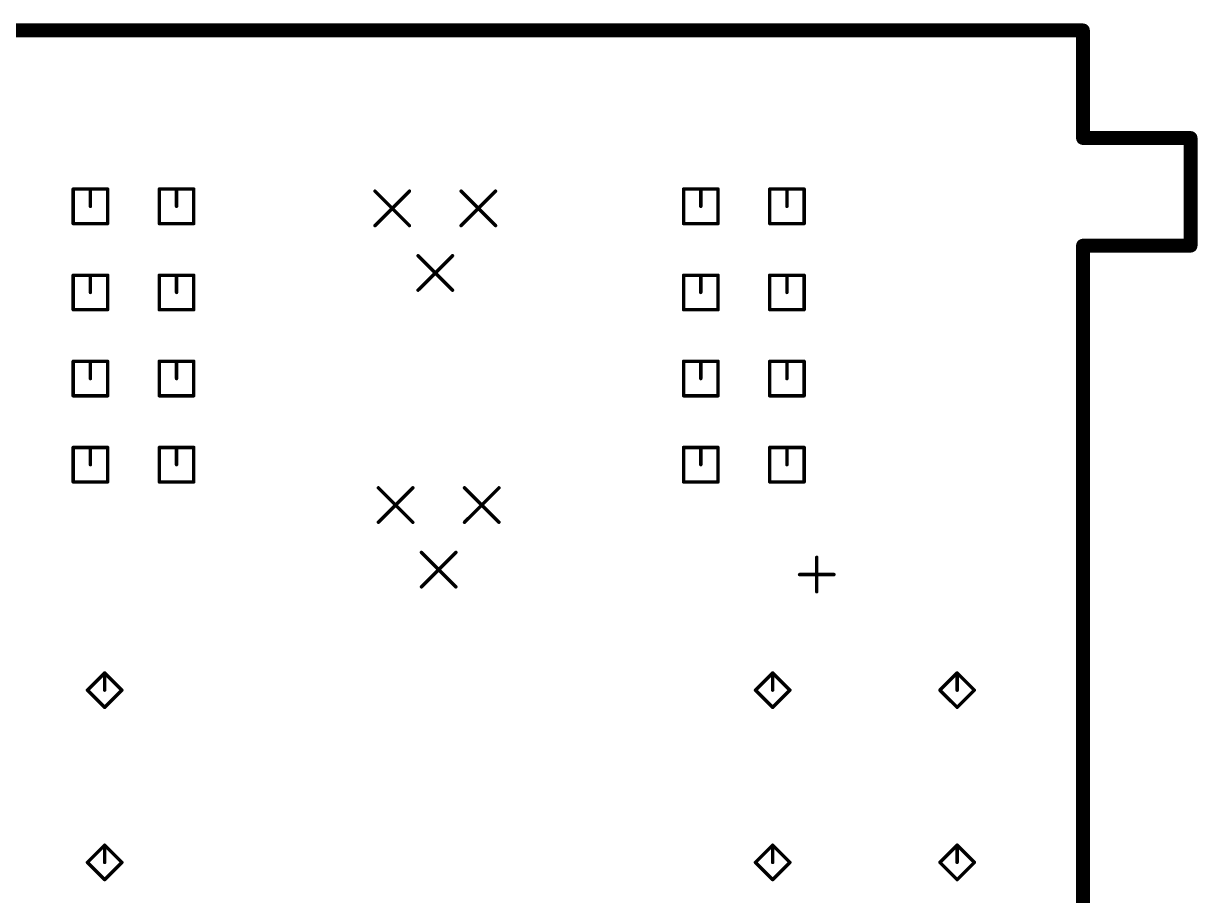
# Model space of a CAD drawing. Extents: x -41 to 22.4, y -42.6 to 9.2.
# Drawn here: x -12.24 to 22.38, y -16.52 to 9.2 of the extents above; entities that cross this region are included whole.
import ezdxf

# ---------------------------------------------------------------- set-up
doc = ezdxf.new("R2010")
doc.units = 0
doc.layers.add('145', color=82, linetype='CONTINUOUS')
doc.layers.add('20', color=7, linetype='CONTINUOUS')

msp = doc.modelspace()

# ---------------------------------------------------------------- linework, layer by layer
at = {"layer": '145', "const_width": 0.1016}
for points in [[(-10.778, 3.302), (-10.778, 4.318)], [(-10.778, 4.318), (-10.27, 4.318)], [(-10.27, 3.81), (-10.27, 4.318)], [(-10.27, 4.318), (-9.762, 4.318)], [(-9.762, 4.318), (-9.762, 3.302)], [(-8.238, 3.302), (-8.238, 4.318)], [(-8.238, 4.318), (-7.73, 4.318)], [(-7.73, 3.81), (-7.73, 4.318)], [(-7.73, 4.318), (-7.222, 4.318)], [(-7.222, 4.318), (-7.222, 3.302)], [(-1.878, 4.258), (-0.862, 3.242)], [(-0.862, 4.258), (-1.878, 3.242)], [(0.662, 4.258), (1.678, 3.242)], [(1.678, 4.258), (0.662, 3.242)], [(7.222, 3.302), (7.222, 4.318)], [(7.222, 4.318), (7.73, 4.318)], [(7.73, 3.81), (7.73, 4.318)], [(7.73, 4.318), (8.238, 4.318)], [(8.238, 4.318), (8.238, 3.302)], [(9.762, 3.302), (9.762, 4.318)], [(9.762, 4.318), (10.27, 4.318)], [(10.27, 3.81), (10.27, 4.318)], [(10.27, 4.318), (10.778, 4.318)], [(10.778, 4.318), (10.778, 3.302)], [(-9.762, 3.302), (-10.778, 3.302)], [(-7.222, 3.302), (-8.238, 3.302)], [(8.238, 3.302), (7.222, 3.302)], [(10.778, 3.302), (9.762, 3.302)], [(-0.608, 2.353), (0.408, 1.337)], [(0.408, 2.353), (-0.608, 1.337)], [(-10.778, 0.762), (-10.778, 1.778)], [(-10.778, 1.778), (-10.27, 1.778)], [(-10.27, 1.27), (-10.27, 1.778)], [(-10.27, 1.778), (-9.762, 1.778)], [(-9.762, 1.778), (-9.762, 0.762)], [(-8.238, 0.762), (-8.238, 1.778)], [(-8.238, 1.778), (-7.73, 1.778)], [(-7.73, 1.27), (-7.73, 1.778)], [(-7.73, 1.778), (-7.222, 1.778)], [(-7.222, 1.778), (-7.222, 0.762)], [(7.222, 0.762), (7.222, 1.778)], [(7.222, 1.778), (7.73, 1.778)], [(7.73, 1.27), (7.73, 1.778)], [(7.73, 1.778), (8.238, 1.778)], [(8.238, 1.778), (8.238, 0.762)], [(9.762, 0.762), (9.762, 1.778)], [(9.762, 1.778), (10.27, 1.778)], [(10.27, 1.27), (10.27, 1.778)], [(10.27, 1.778), (10.778, 1.778)], [(10.778, 1.778), (10.778, 0.762)], [(-9.762, 0.762), (-10.778, 0.762)], [(-7.222, 0.762), (-8.238, 0.762)], [(8.238, 0.762), (7.222, 0.762)], [(10.778, 0.762), (9.762, 0.762)], [(-10.778, -1.778), (-10.778, -0.762)], [(-10.778, -0.762), (-10.27, -0.762)], [(-10.27, -1.27), (-10.27, -0.762)], [(-10.27, -0.762), (-9.762, -0.762)], [(-9.762, -0.762), (-9.762, -1.778)], [(-8.238, -1.778), (-8.238, -0.762)], [(-8.238, -0.762), (-7.73, -0.762)], [(-7.73, -1.27), (-7.73, -0.762)], [(-7.73, -0.762), (-7.222, -0.762)], [(-7.222, -0.762), (-7.222, -1.778)], [(7.222, -1.778), (7.222, -0.762)], [(7.222, -0.762), (7.73, -0.762)], [(7.73, -1.27), (7.73, -0.762)], [(7.73, -0.762), (8.238, -0.762)], [(8.238, -0.762), (8.238, -1.778)], [(9.762, -1.778), (9.762, -0.762)], [(9.762, -0.762), (10.27, -0.762)], [(10.27, -1.27), (10.27, -0.762)], [(10.27, -0.762), (10.778, -0.762)], [(10.778, -0.762), (10.778, -1.778)], [(-9.762, -1.778), (-10.778, -1.778)], [(-7.222, -1.778), (-8.238, -1.778)], [(8.238, -1.778), (7.222, -1.778)], [(10.778, -1.778), (9.762, -1.778)], [(-10.778, -4.318), (-10.778, -3.302)], [(-10.778, -3.302), (-10.27, -3.302)], [(-10.27, -3.81), (-10.27, -3.302)], [(-10.27, -3.302), (-9.762, -3.302)], [(-9.762, -3.302), (-9.762, -4.318)], [(-8.238, -4.318), (-8.238, -3.302)], [(-8.238, -3.302), (-7.73, -3.302)], [(-7.73, -3.81), (-7.73, -3.302)], [(-7.73, -3.302), (-7.222, -3.302)], [(-7.222, -3.302), (-7.222, -4.318)], [(7.222, -4.318), (7.222, -3.302)], [(7.222, -3.302), (7.73, -3.302)], [(7.73, -3.81), (7.73, -3.302)], [(7.73, -3.302), (8.238, -3.302)], [(8.238, -3.302), (8.238, -4.318)], [(9.762, -4.318), (9.762, -3.302)], [(9.762, -3.302), (10.27, -3.302)], [(10.27, -3.81), (10.27, -3.302)], [(10.27, -3.302), (10.778, -3.302)], [(10.778, -3.302), (10.778, -4.318)], [(-9.762, -4.318), (-10.778, -4.318)], [(-7.222, -4.318), (-8.238, -4.318)], [(-1.778, -4.492), (-0.762, -5.508)], [(-0.762, -4.492), (-1.778, -5.508)], [(0.762, -4.492), (1.778, -5.508)], [(1.778, -4.492), (0.762, -5.508)], [(8.238, -4.318), (7.222, -4.318)], [(10.778, -4.318), (9.762, -4.318)], [(-0.508, -6.397), (0.508, -7.413)], [(0.508, -6.397), (-0.508, -7.413)], [(11.15, -6.542), (11.15, -7.558)], [(10.642, -7.05), (11.658, -7.05)], [(-10.358, -10.46), (-9.85, -9.952)], [(-9.85, -10.46), (-9.85, -9.952)], [(-9.85, -9.952), (-9.342, -10.46)], [(9.342, -10.46), (9.85, -9.952)], [(9.85, -10.46), (9.85, -9.952)], [(9.85, -9.952), (10.358, -10.46)], [(14.782, -10.46), (15.29, -9.952)], [(15.29, -10.46), (15.29, -9.952)], [(15.29, -9.952), (15.798, -10.46)], [(-9.85, -10.968), (-10.358, -10.46)], [(-9.342, -10.46), (-9.85, -10.968)], [(9.85, -10.968), (9.342, -10.46)], [(10.358, -10.46), (9.85, -10.968)], [(15.29, -10.968), (14.782, -10.46)], [(15.798, -10.46), (15.29, -10.968)], [(-10.358, -15.54), (-9.85, -15.032)], [(-9.85, -15.54), (-9.85, -15.032)], [(-9.85, -15.032), (-9.342, -15.54)], [(9.342, -15.54), (9.85, -15.032)], [(9.85, -15.54), (9.85, -15.032)], [(9.85, -15.032), (10.358, -15.54)], [(14.782, -15.54), (15.29, -15.032)], [(15.29, -15.54), (15.29, -15.032)], [(15.29, -15.032), (15.798, -15.54)], [(-9.85, -16.048), (-10.358, -15.54)], [(-9.342, -15.54), (-9.85, -16.048)], [(9.85, -16.048), (9.342, -15.54)], [(10.358, -15.54), (9.85, -16.048)], [(15.29, -16.048), (14.782, -15.54)], [(15.798, -15.54), (15.29, -16.048)]]:
    msp.add_lwpolyline(points, dxfattribs=at)
at = {"layer": '145', "const_width": 0.0508}
for points in [[(-10.7526, 4.318, 1), (-10.8034, 4.318)], [(-10.778, 4.3434, 1), (-10.778, 4.2926)], [(-10.2446, 4.318, 1), (-10.2954, 4.318)], [(-10.27, 4.3434, 1), (-10.27, 4.2926)], [(-10.27, 4.2926, 1), (-10.27, 4.3434)], [(-9.7366, 4.318, 1), (-9.7874, 4.318)], [(-9.762, 4.2926, 1), (-9.762, 4.3434)], [(-8.2126, 4.318, 1), (-8.2634, 4.318)], [(-8.238, 4.3434, 1), (-8.238, 4.2926)], [(-7.7046, 4.318, 1), (-7.7554, 4.318)], [(-7.73, 4.3434, 1), (-7.73, 4.2926)], [(-7.73, 4.2926, 1), (-7.73, 4.3434)], [(-7.1966, 4.318, 1), (-7.2474, 4.318)], [(-7.222, 4.2926, 1), (-7.222, 4.3434)], [(-1.86, 4.276, 1), (-1.896, 4.24)], [(-0.844, 4.24, 1), (-0.88, 4.276)], [(0.68, 4.276, 1), (0.644, 4.24)], [(1.696, 4.24, 1), (1.66, 4.276)], [(7.2474, 4.318, 1), (7.1966, 4.318)], [(7.222, 4.3434, 1), (7.222, 4.2926)], [(7.7554, 4.318, 1), (7.7046, 4.318)], [(7.73, 4.3434, 1), (7.73, 4.2926)], [(7.73, 4.2926, 1), (7.73, 4.3434)], [(8.2634, 4.318, 1), (8.2126, 4.318)], [(8.238, 4.2926, 1), (8.238, 4.3434)], [(9.7874, 4.318, 1), (9.7366, 4.318)], [(9.762, 4.3434, 1), (9.762, 4.2926)], [(10.2954, 4.318, 1), (10.2446, 4.318)], [(10.27, 4.3434, 1), (10.27, 4.2926)], [(10.27, 4.2926, 1), (10.27, 4.3434)], [(10.8034, 4.318, 1), (10.7526, 4.318)], [(10.778, 4.2926, 1), (10.778, 4.3434)], [(-10.2954, 3.81, 1), (-10.2446, 3.81)], [(-7.7554, 3.81, 1), (-7.7046, 3.81)], [(7.7046, 3.81, 1), (7.7554, 3.81)], [(10.2446, 3.81, 1), (10.2954, 3.81)], [(-10.778, 3.3274, 1), (-10.778, 3.2766)], [(-10.8034, 3.302, 1), (-10.7526, 3.302)], [(-9.7874, 3.302, 1), (-9.7366, 3.302)], [(-9.762, 3.2766, 1), (-9.762, 3.3274)], [(-8.238, 3.3274, 1), (-8.238, 3.2766)], [(-8.2634, 3.302, 1), (-8.2126, 3.302)], [(-7.2474, 3.302, 1), (-7.1966, 3.302)], [(-7.222, 3.2766, 1), (-7.222, 3.3274)], [(-1.896, 3.26, 1), (-1.86, 3.224)], [(-0.88, 3.224, 1), (-0.844, 3.26)], [(0.644, 3.26, 1), (0.68, 3.224)], [(1.66, 3.224, 1), (1.696, 3.26)], [(7.222, 3.3274, 1), (7.222, 3.2766)], [(7.1966, 3.302, 1), (7.2474, 3.302)], [(8.2126, 3.302, 1), (8.2634, 3.302)], [(8.238, 3.2766, 1), (8.238, 3.3274)], [(9.762, 3.3274, 1), (9.762, 3.2766)], [(9.7366, 3.302, 1), (9.7874, 3.302)], [(10.7526, 3.302, 1), (10.8034, 3.302)], [(10.778, 3.2766, 1), (10.778, 3.3274)], [(-0.59, 2.371, 1), (-0.626, 2.335)], [(0.426, 2.335, 1), (0.39, 2.371)], [(-10.7526, 1.778, 1), (-10.8034, 1.778)], [(-10.778, 1.8034, 1), (-10.778, 1.7526)], [(-10.2446, 1.778, 1), (-10.2954, 1.778)], [(-10.27, 1.8034, 1), (-10.27, 1.7526)], [(-10.27, 1.7526, 1), (-10.27, 1.8034)], [(-9.7366, 1.778, 1), (-9.7874, 1.778)], [(-9.762, 1.7526, 1), (-9.762, 1.8034)], [(-8.2126, 1.778, 1), (-8.2634, 1.778)], [(-8.238, 1.8034, 1), (-8.238, 1.7526)], [(-7.7046, 1.778, 1), (-7.7554, 1.778)], [(-7.73, 1.8034, 1), (-7.73, 1.7526)], [(-7.73, 1.7526, 1), (-7.73, 1.8034)], [(-7.1966, 1.778, 1), (-7.2474, 1.778)], [(-7.222, 1.7526, 1), (-7.222, 1.8034)], [(7.2474, 1.778, 1), (7.1966, 1.778)], [(7.222, 1.8034, 1), (7.222, 1.7526)], [(7.7554, 1.778, 1), (7.7046, 1.778)], [(7.73, 1.8034, 1), (7.73, 1.7526)], [(7.73, 1.7526, 1), (7.73, 1.8034)], [(8.2634, 1.778, 1), (8.2126, 1.778)], [(8.238, 1.7526, 1), (8.238, 1.8034)], [(9.7874, 1.778, 1), (9.7366, 1.778)], [(9.762, 1.8034, 1), (9.762, 1.7526)], [(10.2954, 1.778, 1), (10.2446, 1.778)], [(10.27, 1.8034, 1), (10.27, 1.7526)], [(10.27, 1.7526, 1), (10.27, 1.8034)], [(10.8034, 1.778, 1), (10.7526, 1.778)], [(10.778, 1.7526, 1), (10.778, 1.8034)], [(-10.2954, 1.27, 1), (-10.2446, 1.27)], [(-7.7554, 1.27, 1), (-7.7046, 1.27)], [(-0.626, 1.355, 1), (-0.59, 1.319)], [(0.39, 1.319, 1), (0.426, 1.355)], [(7.7046, 1.27, 1), (7.7554, 1.27)], [(10.2446, 1.27, 1), (10.2954, 1.27)], [(-10.778, 0.7874, 1), (-10.778, 0.7366)], [(-10.8034, 0.762, 1), (-10.7526, 0.762)], [(-9.7874, 0.762, 1), (-9.7366, 0.762)], [(-9.762, 0.7366, 1), (-9.762, 0.7874)], [(-8.238, 0.7874, 1), (-8.238, 0.7366)], [(-8.2634, 0.762, 1), (-8.2126, 0.762)], [(-7.2474, 0.762, 1), (-7.1966, 0.762)], [(-7.222, 0.7366, 1), (-7.222, 0.7874)], [(7.222, 0.7874, 1), (7.222, 0.7366)], [(7.1966, 0.762, 1), (7.2474, 0.762)], [(8.2126, 0.762, 1), (8.2634, 0.762)], [(8.238, 0.7366, 1), (8.238, 0.7874)], [(9.762, 0.7874, 1), (9.762, 0.7366)], [(9.7366, 0.762, 1), (9.7874, 0.762)], [(10.7526, 0.762, 1), (10.8034, 0.762)], [(10.778, 0.7366, 1), (10.778, 0.7874)], [(-10.7526, -0.762, 1), (-10.8034, -0.762)], [(-10.778, -0.7366, 1), (-10.778, -0.7874)], [(-10.2446, -0.762, 1), (-10.2954, -0.762)], [(-10.27, -0.7366, 1), (-10.27, -0.7874)], [(-10.27, -0.7874, 1), (-10.27, -0.7366)], [(-9.7366, -0.762, 1), (-9.7874, -0.762)], [(-9.762, -0.7874, 1), (-9.762, -0.7366)], [(-8.2126, -0.762, 1), (-8.2634, -0.762)], [(-8.238, -0.7366, 1), (-8.238, -0.7874)], [(-7.7046, -0.762, 1), (-7.7554, -0.762)], [(-7.73, -0.7366, 1), (-7.73, -0.7874)], [(-7.73, -0.7874, 1), (-7.73, -0.7366)], [(-7.1966, -0.762, 1), (-7.2474, -0.762)], [(-7.222, -0.7874, 1), (-7.222, -0.7366)], [(7.2474, -0.762, 1), (7.1966, -0.762)], [(7.222, -0.7366, 1), (7.222, -0.7874)], [(7.7554, -0.762, 1), (7.7046, -0.762)], [(7.73, -0.7366, 1), (7.73, -0.7874)], [(7.73, -0.7874, 1), (7.73, -0.7366)], [(8.2634, -0.762, 1), (8.2126, -0.762)], [(8.238, -0.7874, 1), (8.238, -0.7366)], [(9.7874, -0.762, 1), (9.7366, -0.762)], [(9.762, -0.7366, 1), (9.762, -0.7874)], [(10.2954, -0.762, 1), (10.2446, -0.762)], [(10.27, -0.7366, 1), (10.27, -0.7874)], [(10.27, -0.7874, 1), (10.27, -0.7366)], [(10.8034, -0.762, 1), (10.7526, -0.762)], [(10.778, -0.7874, 1), (10.778, -0.7366)], [(-10.2954, -1.27, 1), (-10.2446, -1.27)], [(-7.7554, -1.27, 1), (-7.7046, -1.27)], [(7.7046, -1.27, 1), (7.7554, -1.27)], [(10.2446, -1.27, 1), (10.2954, -1.27)], [(-10.778, -1.7526, 1), (-10.778, -1.8034)], [(-9.762, -1.8034, 1), (-9.762, -1.7526)], [(-8.238, -1.7526, 1), (-8.238, -1.8034)], [(-7.222, -1.8034, 1), (-7.222, -1.7526)], [(7.222, -1.7526, 1), (7.222, -1.8034)], [(8.238, -1.8034, 1), (8.238, -1.7526)], [(9.762, -1.7526, 1), (9.762, -1.8034)], [(10.778, -1.8034, 1), (10.778, -1.7526)], [(-10.8034, -1.778, 1), (-10.7526, -1.778)], [(-9.7874, -1.778, 1), (-9.7366, -1.778)], [(-8.2634, -1.778, 1), (-8.2126, -1.778)], [(-7.2474, -1.778, 1), (-7.1966, -1.778)], [(7.1966, -1.778, 1), (7.2474, -1.778)], [(8.2126, -1.778, 1), (8.2634, -1.778)], [(9.7366, -1.778, 1), (9.7874, -1.778)], [(10.7526, -1.778, 1), (10.8034, -1.778)], [(-10.7526, -3.302, 1), (-10.8034, -3.302)], [(-10.778, -3.2766, 1), (-10.778, -3.3274)], [(-10.2446, -3.302, 1), (-10.2954, -3.302)], [(-10.27, -3.2766, 1), (-10.27, -3.3274)], [(-10.27, -3.3274, 1), (-10.27, -3.2766)], [(-9.7366, -3.302, 1), (-9.7874, -3.302)], [(-9.762, -3.3274, 1), (-9.762, -3.2766)], [(-8.2126, -3.302, 1), (-8.2634, -3.302)], [(-8.238, -3.2766, 1), (-8.238, -3.3274)], [(-7.7046, -3.302, 1), (-7.7554, -3.302)], [(-7.73, -3.2766, 1), (-7.73, -3.3274)], [(-7.73, -3.3274, 1), (-7.73, -3.2766)], [(-7.1966, -3.302, 1), (-7.2474, -3.302)], [(-7.222, -3.3274, 1), (-7.222, -3.2766)], [(7.2474, -3.302, 1), (7.1966, -3.302)], [(7.222, -3.2766, 1), (7.222, -3.3274)], [(7.7554, -3.302, 1), (7.7046, -3.302)], [(7.73, -3.2766, 1), (7.73, -3.3274)], [(7.73, -3.3274, 1), (7.73, -3.2766)], [(8.2634, -3.302, 1), (8.2126, -3.302)], [(8.238, -3.3274, 1), (8.238, -3.2766)], [(9.7874, -3.302, 1), (9.7366, -3.302)], [(9.762, -3.2766, 1), (9.762, -3.3274)], [(10.2954, -3.302, 1), (10.2446, -3.302)], [(10.27, -3.2766, 1), (10.27, -3.3274)], [(10.27, -3.3274, 1), (10.27, -3.2766)], [(10.8034, -3.302, 1), (10.7526, -3.302)], [(10.778, -3.3274, 1), (10.778, -3.2766)], [(-10.2954, -3.81, 1), (-10.2446, -3.81)], [(-7.7554, -3.81, 1), (-7.7046, -3.81)], [(7.7046, -3.81, 1), (7.7554, -3.81)], [(10.2446, -3.81, 1), (10.2954, -3.81)], [(-10.778, -4.2926, 1), (-10.778, -4.3434)], [(-10.8034, -4.318, 1), (-10.7526, -4.318)], [(-9.7874, -4.318, 1), (-9.7366, -4.318)], [(-9.762, -4.3434, 1), (-9.762, -4.2926)], [(-8.238, -4.2926, 1), (-8.238, -4.3434)], [(-8.2634, -4.318, 1), (-8.2126, -4.318)], [(-7.2474, -4.318, 1), (-7.1966, -4.318)], [(-7.222, -4.3434, 1), (-7.222, -4.2926)], [(-1.76, -4.474, 1), (-1.796, -4.51)], [(-0.744, -4.51, 1), (-0.78, -4.474)], [(0.78, -4.474, 1), (0.744, -4.51)], [(1.796, -4.51, 1), (1.76, -4.474)], [(7.222, -4.2926, 1), (7.222, -4.3434)], [(7.1966, -4.318, 1), (7.2474, -4.318)], [(8.2126, -4.318, 1), (8.2634, -4.318)], [(8.238, -4.3434, 1), (8.238, -4.2926)], [(9.762, -4.2926, 1), (9.762, -4.3434)], [(9.7366, -4.318, 1), (9.7874, -4.318)], [(10.7526, -4.318, 1), (10.8034, -4.318)], [(10.778, -4.3434, 1), (10.778, -4.2926)], [(-1.796, -5.49, 1), (-1.76, -5.526)], [(-0.78, -5.526, 1), (-0.744, -5.49)], [(0.744, -5.49, 1), (0.78, -5.526)], [(1.76, -5.526, 1), (1.796, -5.49)], [(-0.49, -6.379, 1), (-0.526, -6.415)], [(0.526, -6.415, 1), (0.49, -6.379)], [(11.1754, -6.542, 1), (11.1246, -6.542)], [(10.642, -7.0246, 1), (10.642, -7.0754)], [(11.658, -7.0754, 1), (11.658, -7.0246)], [(-0.526, -7.395, 1), (-0.49, -7.431)], [(0.49, -7.431, 1), (0.526, -7.395)], [(11.1246, -7.558, 1), (11.1754, -7.558)], [(-9.832, -9.934, 1), (-9.868, -9.97)], [(-9.8246, -9.952, 1), (-9.8754, -9.952)], [(-9.832, -9.97, 1), (-9.868, -9.934)], [(9.868, -9.934, 1), (9.832, -9.97)], [(9.8754, -9.952, 1), (9.8246, -9.952)], [(9.868, -9.97, 1), (9.832, -9.934)], [(15.308, -9.934, 1), (15.272, -9.97)], [(15.3154, -9.952, 1), (15.2646, -9.952)], [(15.308, -9.97, 1), (15.272, -9.934)], [(-10.34, -10.442, 1), (-10.376, -10.478)], [(-10.376, -10.442, 1), (-10.34, -10.478)], [(-9.8754, -10.46, 1), (-9.8246, -10.46)], [(-9.324, -10.478, 1), (-9.36, -10.442)], [(-9.36, -10.478, 1), (-9.324, -10.442)], [(9.36, -10.442, 1), (9.324, -10.478)], [(9.324, -10.442, 1), (9.36, -10.478)], [(9.8246, -10.46, 1), (9.8754, -10.46)], [(10.376, -10.478, 1), (10.34, -10.442)], [(10.34, -10.478, 1), (10.376, -10.442)], [(14.8, -10.442, 1), (14.764, -10.478)], [(14.764, -10.442, 1), (14.8, -10.478)], [(15.2646, -10.46, 1), (15.3154, -10.46)], [(15.816, -10.478, 1), (15.78, -10.442)], [(15.78, -10.478, 1), (15.816, -10.442)], [(-9.868, -10.95, 1), (-9.832, -10.986)], [(-9.868, -10.986, 1), (-9.832, -10.95)], [(9.832, -10.95, 1), (9.868, -10.986)], [(9.832, -10.986, 1), (9.868, -10.95)], [(15.272, -10.95, 1), (15.308, -10.986)], [(15.272, -10.986, 1), (15.308, -10.95)], [(-9.832, -15.014, 1), (-9.868, -15.05)], [(-9.8246, -15.032, 1), (-9.8754, -15.032)], [(-9.832, -15.05, 1), (-9.868, -15.014)], [(9.868, -15.014, 1), (9.832, -15.05)], [(9.8754, -15.032, 1), (9.8246, -15.032)], [(9.868, -15.05, 1), (9.832, -15.014)], [(15.308, -15.014, 1), (15.272, -15.05)], [(15.3154, -15.032, 1), (15.2646, -15.032)], [(15.308, -15.05, 1), (15.272, -15.014)], [(-10.34, -15.522, 1), (-10.376, -15.558)], [(-10.376, -15.522, 1), (-10.34, -15.558)], [(-9.8754, -15.54, 1), (-9.8246, -15.54)], [(-9.324, -15.558, 1), (-9.36, -15.522)], [(-9.36, -15.558, 1), (-9.324, -15.522)], [(9.36, -15.522, 1), (9.324, -15.558)], [(9.324, -15.522, 1), (9.36, -15.558)], [(9.8246, -15.54, 1), (9.8754, -15.54)], [(10.376, -15.558, 1), (10.34, -15.522)], [(10.34, -15.558, 1), (10.376, -15.522)], [(14.8, -15.522, 1), (14.764, -15.558)], [(14.764, -15.522, 1), (14.8, -15.558)], [(15.2646, -15.54, 1), (15.3154, -15.54)], [(15.816, -15.558, 1), (15.78, -15.522)], [(15.78, -15.558, 1), (15.816, -15.522)], [(-9.868, -16.03, 1), (-9.832, -16.066)], [(-9.868, -16.066, 1), (-9.832, -16.03)], [(9.832, -16.03, 1), (9.868, -16.066)], [(9.832, -16.066, 1), (9.868, -16.03)], [(15.272, -16.03, 1), (15.308, -16.066)], [(15.272, -16.066, 1), (15.308, -16.03)]]:
    msp.add_lwpolyline(points, format="xyb", dxfattribs=at)
at = {"layer": '20', "const_width": 0.4064}
for points in [[(-19, 9), (19, 9)], [(19, 9), (19, 5.825)], [(19, 5.825), (22.175, 5.825)], [(22.175, 5.825), (22.175, 2.65)], [(19, -19), (19, 2.65)], [(19, 2.65), (22.175, 2.65)]]:
    msp.add_lwpolyline(points, dxfattribs=at)
at = {"layer": '20', "const_width": 0.2032}
for points in [[(19.1016, 9, 1), (18.8984, 9)], [(19, 8.8984, 1), (19, 9.1016)], [(19, 5.9266, 1), (19, 5.7234)], [(18.8984, 5.825, 1), (19.1016, 5.825)], [(22.2766, 5.825, 1), (22.0734, 5.825)], [(22.175, 5.7234, 1), (22.175, 5.9266)], [(19.1016, 2.65, 1), (18.8984, 2.65)], [(19, 2.7516, 1), (19, 2.5484)], [(22.175, 2.5484, 1), (22.175, 2.7516)], [(22.0734, 2.65, 1), (22.2766, 2.65)]]:
    msp.add_lwpolyline(points, format="xyb", dxfattribs=at)

doc.saveas('drawing.dxf')
